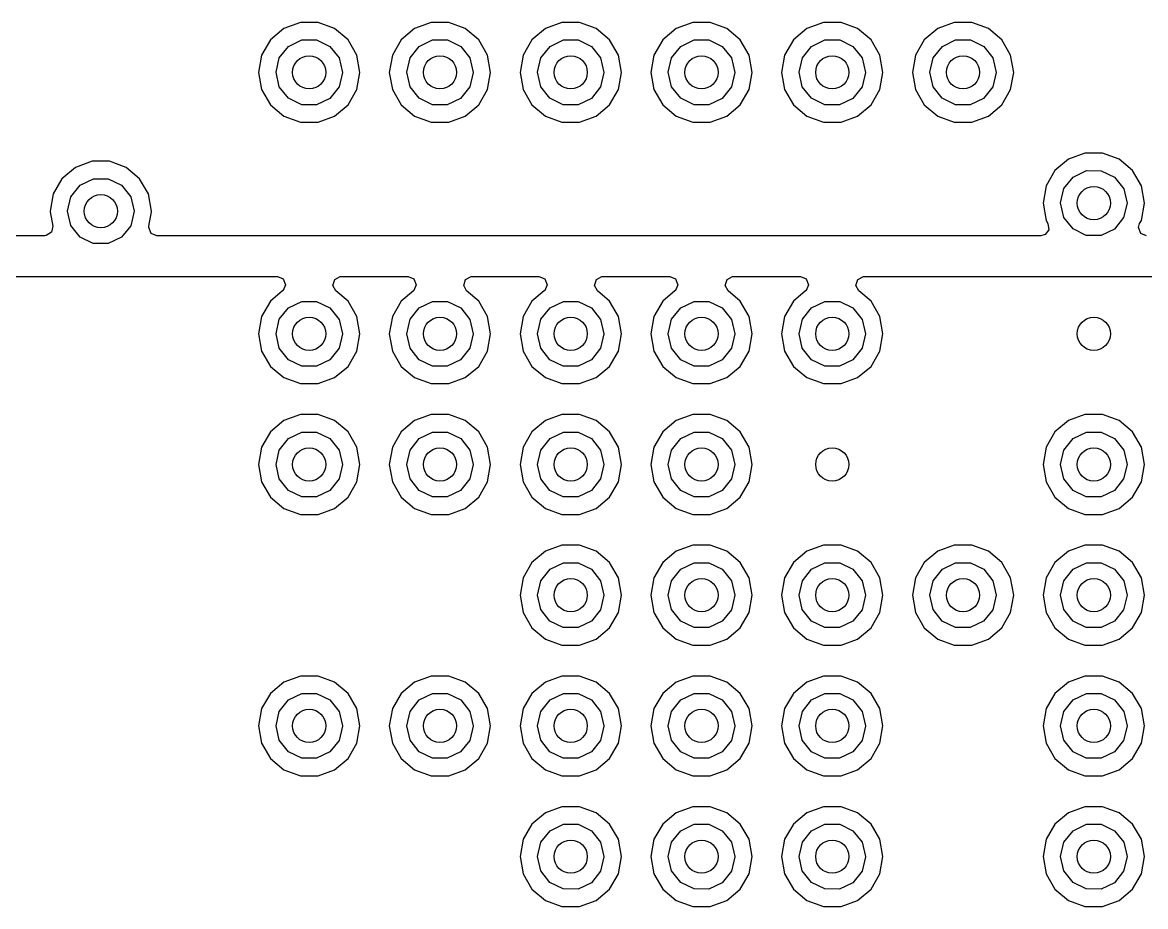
# Model space of a CAD drawing. Extents: x 2.01 to 4.77, y -4.11 to -1.35.
# Drawn here: x 2.8502 to 3.1207, y -2.9116 to -2.6986 of the extents above; entities that cross this region are included whole.
import ezdxf

# ---------------------------------------------------------------- set-up
doc = ezdxf.new("R2010")
doc.units = 0
doc.header["$MEASUREMENT"] = 0
doc.layers.add('BLACK', color=7, linetype='CONTINUOUS')

msp = doc.modelspace()

# ---------------------------------------------------------------- linework, layer by layer
at = {"layer": 'BLACK', "linetype": 'CONTINUOUS'}
for p, q in [((2.91717, -2.69861), (2.91319, -2.70006)), ((2.92141, -2.69861), (2.91717, -2.69861)), ((2.92539, -2.70006), (2.92141, -2.69861)), ((2.94867, -2.69861), (2.94468, -2.70006)), ((2.95291, -2.69861), (2.94867, -2.69861)), ((2.95689, -2.70006), (2.95291, -2.69861)), ((2.98016, -2.69861), (2.97618, -2.70006)), ((2.9844, -2.69861), (2.98016, -2.69861)), ((2.98839, -2.70006), (2.9844, -2.69861)), ((3.01166, -2.69861), (3.00768, -2.70006)), ((3.0159, -2.69861), (3.01166, -2.69861)), ((3.01988, -2.70006), (3.0159, -2.69861)), ((3.04316, -2.69861), (3.03917, -2.70006)), ((3.0474, -2.69861), (3.04316, -2.69861)), ((3.05138, -2.70006), (3.0474, -2.69861)), ((3.07465, -2.69861), (3.07067, -2.70006)), ((3.07889, -2.69861), (3.07465, -2.69861)), ((3.08287, -2.70006), (3.07889, -2.69861)), ((2.91319, -2.70006), (2.90994, -2.70278)), ((2.92864, -2.70278), (2.92539, -2.70006)), ((2.94468, -2.70006), (2.94144, -2.70278)), ((2.96014, -2.70278), (2.95689, -2.70006)), ((2.97618, -2.70006), (2.97293, -2.70278)), ((2.99163, -2.70278), (2.98839, -2.70006)), ((3.00768, -2.70006), (3.00443, -2.70278)), ((3.02313, -2.70278), (3.01988, -2.70006)), ((3.03917, -2.70006), (3.03593, -2.70278)), ((3.05463, -2.70278), (3.05138, -2.70006)), ((3.07067, -2.70006), (3.06742, -2.70278)), ((3.08612, -2.70278), (3.08287, -2.70006)), ((2.90994, -2.70278), (2.90782, -2.70646)), ((2.91209, -2.70715), (2.91431, -2.70437)), ((2.91431, -2.70437), (2.91752, -2.70283)), ((2.91752, -2.70283), (2.92108, -2.70283)), ((2.92108, -2.70283), (2.92428, -2.70438)), ((2.92428, -2.70438), (2.9265, -2.70716)), ((2.93076, -2.70646), (2.92864, -2.70278)), ((2.94144, -2.70278), (2.93932, -2.70646)), ((2.94358, -2.70715), (2.94581, -2.70437)), ((2.94581, -2.70437), (2.94902, -2.70283)), ((2.94902, -2.70283), (2.95257, -2.70283)), ((2.95257, -2.70283), (2.95578, -2.70438)), ((2.95578, -2.70438), (2.958, -2.70716)), ((2.96226, -2.70646), (2.96014, -2.70278)), ((2.97293, -2.70278), (2.97081, -2.70646)), ((2.97508, -2.70715), (2.9773, -2.70437)), ((2.9773, -2.70437), (2.98051, -2.70283)), ((2.98051, -2.70283), (2.98407, -2.70283)), ((2.98407, -2.70283), (2.98727, -2.70438)), ((2.98727, -2.70438), (2.98949, -2.70716)), ((2.99375, -2.70646), (2.99163, -2.70278)), ((3.00443, -2.70278), (3.00231, -2.70646)), ((3.00658, -2.70715), (3.0088, -2.70437)), ((3.0088, -2.70437), (3.01201, -2.70283)), ((3.01201, -2.70283), (3.01557, -2.70283)), ((3.01557, -2.70283), (3.01877, -2.70438)), ((3.01877, -2.70438), (3.02099, -2.70716)), ((3.02525, -2.70646), (3.02313, -2.70278)), ((3.03593, -2.70278), (3.03381, -2.70646)), ((3.03807, -2.70715), (3.0403, -2.70437)), ((3.0403, -2.70437), (3.0435, -2.70283)), ((3.0435, -2.70283), (3.04706, -2.70283)), ((3.04706, -2.70283), (3.05027, -2.70438)), ((3.05027, -2.70438), (3.05248, -2.70716)), ((3.05674, -2.70646), (3.05463, -2.70278)), ((3.06742, -2.70278), (3.0653, -2.70646)), ((3.06957, -2.70715), (3.07179, -2.70437)), ((3.07179, -2.70437), (3.075, -2.70283)), ((3.075, -2.70283), (3.07856, -2.70283)), ((3.07856, -2.70283), (3.08176, -2.70438)), ((3.08176, -2.70438), (3.08398, -2.70716)), ((3.08824, -2.70646), (3.08612, -2.70278)), ((2.90782, -2.70646), (2.90709, -2.71063)), ((2.91129, -2.71062), (2.91209, -2.70715)), ((2.9265, -2.70716), (2.92729, -2.71063)), ((2.9315, -2.71063), (2.93076, -2.70646)), ((2.93932, -2.70646), (2.93858, -2.71063)), ((2.94279, -2.71062), (2.94358, -2.70715)), ((2.958, -2.70716), (2.95879, -2.71063)), ((2.96299, -2.71063), (2.96226, -2.70646)), ((2.97081, -2.70646), (2.97008, -2.71063)), ((2.97428, -2.71062), (2.97508, -2.70715)), ((2.98949, -2.70716), (2.99028, -2.71063)), ((2.99449, -2.71063), (2.99375, -2.70646)), ((3.00231, -2.70646), (3.00157, -2.71063)), ((3.00578, -2.71062), (3.00658, -2.70715)), ((3.02099, -2.70716), (3.02178, -2.71063)), ((3.02598, -2.71063), (3.02525, -2.70646)), ((3.03381, -2.70646), (3.03307, -2.71063)), ((3.03728, -2.71062), (3.03807, -2.70715)), ((3.05248, -2.70716), (3.05328, -2.71063)), ((3.05748, -2.71063), (3.05674, -2.70646)), ((3.0653, -2.70646), (3.06457, -2.71063)), ((3.06877, -2.71062), (3.06957, -2.70715)), ((3.08398, -2.70716), (3.08477, -2.71063)), ((3.08898, -2.71063), (3.08824, -2.70646)), ((2.90709, -2.71063), (2.90782, -2.7148)), ((2.91208, -2.71409), (2.91129, -2.71062)), ((2.92729, -2.71066), (2.92649, -2.71412)), ((2.92729, -2.71063), (2.92729, -2.71066)), ((2.93076, -2.7148), (2.9315, -2.71063)), ((2.93858, -2.71063), (2.93932, -2.7148)), ((2.94357, -2.71409), (2.94279, -2.71062)), ((2.95879, -2.71066), (2.95798, -2.71412)), ((2.95879, -2.71063), (2.95879, -2.71066)), ((2.96226, -2.7148), (2.96299, -2.71063)), ((2.97008, -2.71063), (2.97081, -2.7148)), ((2.97507, -2.71409), (2.97428, -2.71062)), ((2.99028, -2.71066), (2.98948, -2.71412)), ((2.99028, -2.71063), (2.99028, -2.71066)), ((2.99375, -2.7148), (2.99449, -2.71063)), ((3.00157, -2.71063), (3.00231, -2.7148)), ((3.00656, -2.71409), (3.00578, -2.71062)), ((3.02178, -2.71066), (3.02098, -2.71412)), ((3.02178, -2.71063), (3.02178, -2.71066)), ((3.02525, -2.7148), (3.02598, -2.71063)), ((3.03307, -2.71063), (3.03381, -2.7148)), ((3.03806, -2.71409), (3.03728, -2.71062)), ((3.05328, -2.71066), (3.05247, -2.71412)), ((3.05328, -2.71063), (3.05328, -2.71066)), ((3.05674, -2.7148), (3.05748, -2.71063)), ((3.06457, -2.71063), (3.0653, -2.7148)), ((3.06956, -2.71409), (3.06877, -2.71062)), ((3.08477, -2.71066), (3.08397, -2.71412)), ((3.08477, -2.71063), (3.08477, -2.71066)), ((3.08824, -2.7148), (3.08898, -2.71063)), ((2.90782, -2.7148), (2.90994, -2.71848)), ((2.91429, -2.71687), (2.91208, -2.71409)), ((2.92649, -2.71412), (2.92426, -2.7169)), ((2.92864, -2.71848), (2.93076, -2.7148)), ((2.93932, -2.7148), (2.94144, -2.71848)), ((2.94579, -2.71687), (2.94357, -2.71409)), ((2.95798, -2.71412), (2.95576, -2.7169)), ((2.96014, -2.71848), (2.96226, -2.7148)), ((2.97081, -2.7148), (2.97293, -2.71848)), ((2.97728, -2.71687), (2.97507, -2.71409)), ((2.98948, -2.71412), (2.98725, -2.7169)), ((2.99163, -2.71848), (2.99375, -2.7148)), ((3.00231, -2.7148), (3.00443, -2.71848)), ((3.00878, -2.71687), (3.00656, -2.71409)), ((3.02098, -2.71412), (3.01875, -2.7169)), ((3.02313, -2.71848), (3.02525, -2.7148)), ((3.03381, -2.7148), (3.03593, -2.71848)), ((3.04027, -2.71687), (3.03806, -2.71409)), ((3.05247, -2.71412), (3.05024, -2.7169)), ((3.05463, -2.71848), (3.05674, -2.7148)), ((3.0653, -2.7148), (3.06742, -2.71848)), ((3.07177, -2.71687), (3.06956, -2.71409)), ((3.08397, -2.71412), (3.08174, -2.7169)), ((3.08612, -2.71848), (3.08824, -2.7148)), ((2.90994, -2.71848), (2.91319, -2.7212)), ((2.91749, -2.71842), (2.91429, -2.71687)), ((2.92105, -2.71843), (2.91749, -2.71842)), ((2.92426, -2.7169), (2.92105, -2.71843)), ((2.92539, -2.7212), (2.92864, -2.71848)), ((2.94144, -2.71848), (2.94468, -2.7212)), ((2.94899, -2.71842), (2.94579, -2.71687)), ((2.95255, -2.71843), (2.94899, -2.71842)), ((2.95576, -2.7169), (2.95255, -2.71843)), ((2.95689, -2.7212), (2.96014, -2.71848)), ((2.97293, -2.71848), (2.97618, -2.7212)), ((2.98048, -2.71842), (2.97728, -2.71687)), ((2.98404, -2.71843), (2.98048, -2.71842)), ((2.98725, -2.7169), (2.98404, -2.71843)), ((2.98839, -2.7212), (2.99163, -2.71848)), ((3.00443, -2.71848), (3.00768, -2.7212)), ((3.01198, -2.71842), (3.00878, -2.71687)), ((3.01554, -2.71843), (3.01198, -2.71842)), ((3.01875, -2.7169), (3.01554, -2.71843)), ((3.01988, -2.7212), (3.02313, -2.71848)), ((3.03593, -2.71848), (3.03917, -2.7212)), ((3.04348, -2.71842), (3.04027, -2.71687)), ((3.04703, -2.71843), (3.04348, -2.71842)), ((3.05024, -2.7169), (3.04703, -2.71843)), ((3.05138, -2.7212), (3.05463, -2.71848)), ((3.06742, -2.71848), (3.07067, -2.7212)), ((3.07497, -2.71842), (3.07177, -2.71687)), ((3.07853, -2.71843), (3.07497, -2.71842)), ((3.08174, -2.7169), (3.07853, -2.71843)), ((3.08287, -2.7212), (3.08612, -2.71848)), ((2.91319, -2.7212), (2.91717, -2.72265)), ((2.92141, -2.72265), (2.92539, -2.7212)), ((2.94468, -2.7212), (2.94867, -2.72265)), ((2.95291, -2.72265), (2.95689, -2.7212)), ((2.97618, -2.7212), (2.98016, -2.72265)), ((2.9844, -2.72265), (2.98839, -2.7212)), ((3.00768, -2.7212), (3.01166, -2.72265)), ((3.0159, -2.72265), (3.01988, -2.7212)), ((3.03917, -2.7212), (3.04316, -2.72265)), ((3.0474, -2.72265), (3.05138, -2.7212)), ((3.07067, -2.7212), (3.07465, -2.72265)), ((3.07889, -2.72265), (3.08287, -2.7212)), ((2.91717, -2.72265), (2.92141, -2.72265)), ((2.94867, -2.72265), (2.95291, -2.72265)), ((2.98016, -2.72265), (2.9844, -2.72265)), ((3.01166, -2.72265), (3.0159, -2.72265)), ((3.04316, -2.72265), (3.0474, -2.72265)), ((3.07465, -2.72265), (3.07889, -2.72265)), ((2.86698, -2.73207), (2.86299, -2.73352)), ((2.87121, -2.73207), (2.86698, -2.73207)), ((2.8752, -2.73352), (2.87121, -2.73207)), ((3.10217, -2.73156), (3.09892, -2.73428)), ((3.10615, -2.73011), (3.10217, -2.73156)), ((3.11039, -2.73011), (3.10615, -2.73011)), ((3.11437, -2.73156), (3.11039, -2.73011)), ((3.11762, -2.73428), (3.11437, -2.73156)), ((2.86299, -2.73352), (2.85974, -2.73625)), ((2.87844, -2.73625), (2.8752, -2.73352)), ((3.09892, -2.73428), (3.0968, -2.73795)), ((3.10329, -2.73587), (3.1065, -2.73432)), ((3.1065, -2.73432), (3.11005, -2.73433)), ((3.11005, -2.73433), (3.11326, -2.73587)), ((3.11974, -2.73795), (3.11762, -2.73428)), ((2.85974, -2.73625), (2.85763, -2.73992)), ((2.86411, -2.73783), (2.86732, -2.73629)), ((2.86732, -2.73629), (2.87088, -2.7363)), ((2.87088, -2.7363), (2.87409, -2.73784)), ((2.88056, -2.73992), (2.87844, -2.73625)), ((3.10107, -2.73864), (3.10329, -2.73587)), ((3.11326, -2.73587), (3.11548, -2.73866)), ((2.85763, -2.73992), (2.85689, -2.74409)), ((2.86189, -2.74061), (2.86411, -2.73783)), ((2.87409, -2.73784), (2.8763, -2.74063)), ((2.8813, -2.74409), (2.88056, -2.73992)), ((3.0968, -2.73795), (3.09606, -2.74213)), ((3.10027, -2.74211), (3.10107, -2.73864)), ((3.11548, -2.73866), (3.11627, -2.74213)), ((3.12047, -2.74213), (3.11974, -2.73795)), ((2.86109, -2.74408), (2.86189, -2.74061)), ((2.8763, -2.74063), (2.87709, -2.74409)), ((3.09606, -2.74213), (3.0968, -2.7463)), ((3.10105, -2.74558), (3.10027, -2.74211)), ((3.11627, -2.74215), (3.11546, -2.74562)), ((3.11627, -2.74213), (3.11627, -2.74215)), ((3.11974, -2.7463), (3.12047, -2.74213)), ((2.85689, -2.74409), (2.85692, -2.74426)), ((2.85692, -2.74426), (2.85752, -2.7477)), ((2.86188, -2.74755), (2.86109, -2.74408)), ((2.87709, -2.74412), (2.87629, -2.74759)), ((2.87709, -2.74409), (2.87709, -2.74412)), ((2.88066, -2.7477), (2.88127, -2.74426)), ((2.88127, -2.74426), (2.8813, -2.74409)), ((3.10327, -2.74837), (3.10105, -2.74558)), ((3.11546, -2.74562), (3.11324, -2.7484)), ((2.85752, -2.7477), (2.8572, -2.74916)), ((2.86409, -2.75034), (2.86188, -2.74755)), ((2.87629, -2.74759), (2.87406, -2.75036)), ((2.88063, -2.74804), (2.88066, -2.7477)), ((2.88121, -2.74943), (2.88063, -2.74804)), ((3.0968, -2.7463), (3.09724, -2.74706)), ((3.09724, -2.74706), (3.09743, -2.74855)), ((3.10647, -2.74992), (3.10327, -2.74837)), ((3.11324, -2.7484), (3.11003, -2.74993)), ((3.11904, -2.74804), (3.1193, -2.74706)), ((3.11961, -2.74943), (3.11904, -2.74804)), ((3.1193, -2.74706), (3.11974, -2.7463)), ((2.85559, -2.75), (2.80512, -2.75)), ((2.85593, -2.74997), (2.85559, -2.75)), ((2.8572, -2.74916), (2.85593, -2.74997)), ((2.86729, -2.75189), (2.86409, -2.75034)), ((2.87406, -2.75036), (2.87085, -2.7519)), ((2.88259, -2.75), (2.88121, -2.74943)), ((3.09554, -2.75), (2.88259, -2.75)), ((3.09652, -2.74974), (3.09554, -2.75)), ((3.09743, -2.74855), (3.09652, -2.74974)), ((3.11003, -2.74993), (3.10647, -2.74992)), ((3.121, -2.75), (3.11961, -2.74943)), ((2.87085, -2.7519), (2.86729, -2.75189)), ((2.81692, -2.75984), (2.91163, -2.75984)), ((2.91163, -2.75984), (2.91301, -2.76042)), ((2.91301, -2.76042), (2.91359, -2.7618)), ((2.91359, -2.7618), (2.91301, -2.76319)), ((2.925, -2.76197), (2.92545, -2.76054)), ((2.92545, -2.76054), (2.92678, -2.75985)), ((2.92678, -2.75985), (2.92696, -2.75984)), ((2.92696, -2.75984), (2.94312, -2.75984)), ((2.94312, -2.75984), (2.94451, -2.76042)), ((2.94451, -2.76042), (2.94508, -2.7618)), ((2.94508, -2.7618), (2.94451, -2.76319)), ((2.9565, -2.76197), (2.95695, -2.76054)), ((2.95695, -2.76054), (2.95828, -2.75985)), ((2.95828, -2.75985), (2.95845, -2.75984)), ((2.95845, -2.75984), (2.97462, -2.75984)), ((2.97462, -2.75984), (2.97601, -2.76042)), ((2.97601, -2.76042), (2.97658, -2.7618)), ((2.97658, -2.7618), (2.97601, -2.76319)), ((2.98799, -2.76197), (2.98845, -2.76054)), ((2.98845, -2.76054), (2.98978, -2.75985)), ((2.98978, -2.75985), (2.98995, -2.75984)), ((2.98995, -2.75984), (3.00612, -2.75984)), ((3.00612, -2.75984), (3.0075, -2.76042)), ((3.0075, -2.76042), (3.00808, -2.7618)), ((3.00808, -2.7618), (3.0075, -2.76319)), ((3.01949, -2.76197), (3.01994, -2.76054)), ((3.01994, -2.76054), (3.02127, -2.75985)), ((3.02127, -2.75985), (3.02144, -2.75984)), ((3.02144, -2.75984), (3.03761, -2.75984)), ((3.03761, -2.75984), (3.039, -2.76042)), ((3.039, -2.76042), (3.03957, -2.7618)), ((3.03957, -2.7618), (3.039, -2.76319)), ((3.05099, -2.76197), (3.05144, -2.76054)), ((3.05144, -2.76054), (3.05277, -2.75985)), ((3.05277, -2.75985), (3.05294, -2.75984)), ((3.05294, -2.75984), (3.19489, -2.75984)), ((2.91289, -2.7633), (2.90994, -2.76578)), ((2.91301, -2.76319), (2.91289, -2.7633)), ((2.9257, -2.76331), (2.925, -2.76197)), ((2.92864, -2.76578), (2.9257, -2.76331)), ((2.94438, -2.7633), (2.94144, -2.76578)), ((2.94451, -2.76319), (2.94438, -2.7633)), ((2.95719, -2.76331), (2.9565, -2.76197)), ((2.96014, -2.76578), (2.95719, -2.76331)), ((2.97588, -2.7633), (2.97293, -2.76578)), ((2.97601, -2.76319), (2.97588, -2.7633)), ((2.98869, -2.76331), (2.98799, -2.76197)), ((2.99163, -2.76578), (2.98869, -2.76331)), ((3.00738, -2.7633), (3.00443, -2.76578)), ((3.0075, -2.76319), (3.00738, -2.7633)), ((3.02018, -2.76331), (3.01949, -2.76197)), ((3.02313, -2.76578), (3.02018, -2.76331)), ((3.03887, -2.7633), (3.03593, -2.76578)), ((3.039, -2.76319), (3.03887, -2.7633)), ((3.05168, -2.76331), (3.05099, -2.76197)), ((3.05463, -2.76578), (3.05168, -2.76331)), ((2.90994, -2.76578), (2.90782, -2.76945)), ((2.91209, -2.77014), (2.91431, -2.76736)), ((2.91431, -2.76736), (2.91752, -2.76582)), ((2.91752, -2.76582), (2.92108, -2.76582)), ((2.92108, -2.76582), (2.92428, -2.76737)), ((2.92428, -2.76737), (2.9265, -2.77015)), ((2.93076, -2.76945), (2.92864, -2.76578)), ((2.94144, -2.76578), (2.93932, -2.76945)), ((2.94358, -2.77014), (2.94581, -2.76736)), ((2.94581, -2.76736), (2.94902, -2.76582)), ((2.94902, -2.76582), (2.95257, -2.76582)), ((2.95257, -2.76582), (2.95578, -2.76737)), ((2.95578, -2.76737), (2.958, -2.77015)), ((2.96226, -2.76945), (2.96014, -2.76578)), ((2.97293, -2.76578), (2.97081, -2.76945)), ((2.97508, -2.77014), (2.9773, -2.76736)), ((2.9773, -2.76736), (2.98051, -2.76582)), ((2.98051, -2.76582), (2.98407, -2.76582)), ((2.98407, -2.76582), (2.98727, -2.76737)), ((2.98727, -2.76737), (2.98949, -2.77015)), ((2.99375, -2.76945), (2.99163, -2.76578)), ((3.00443, -2.76578), (3.00231, -2.76945)), ((3.00658, -2.77014), (3.0088, -2.76736)), ((3.0088, -2.76736), (3.01201, -2.76582)), ((3.01201, -2.76582), (3.01557, -2.76582)), ((3.01557, -2.76582), (3.01877, -2.76737)), ((3.01877, -2.76737), (3.02099, -2.77015)), ((3.02525, -2.76945), (3.02313, -2.76578)), ((3.03593, -2.76578), (3.03381, -2.76945)), ((3.03807, -2.77014), (3.0403, -2.76736)), ((3.0403, -2.76736), (3.0435, -2.76582)), ((3.0435, -2.76582), (3.04706, -2.76582)), ((3.04706, -2.76582), (3.05027, -2.76737)), ((3.05027, -2.76737), (3.05248, -2.77015)), ((3.05674, -2.76945), (3.05463, -2.76578)), ((2.90782, -2.76945), (2.90709, -2.77362)), ((2.9315, -2.77362), (2.93076, -2.76945)), ((2.93932, -2.76945), (2.93858, -2.77362)), ((2.96299, -2.77362), (2.96226, -2.76945)), ((2.97081, -2.76945), (2.97008, -2.77362)), ((2.99449, -2.77362), (2.99375, -2.76945)), ((3.00231, -2.76945), (3.00157, -2.77362)), ((3.02598, -2.77362), (3.02525, -2.76945)), ((3.03381, -2.76945), (3.03307, -2.77362)), ((3.05748, -2.77362), (3.05674, -2.76945)), ((2.91129, -2.77361), (2.91209, -2.77014)), ((2.9265, -2.77015), (2.92729, -2.77362)), ((2.94279, -2.77361), (2.94358, -2.77014)), ((2.958, -2.77015), (2.95879, -2.77362)), ((2.97428, -2.77361), (2.97508, -2.77014)), ((2.98949, -2.77015), (2.99028, -2.77362)), ((3.00578, -2.77361), (3.00658, -2.77014)), ((3.02099, -2.77015), (3.02178, -2.77362)), ((3.03728, -2.77361), (3.03807, -2.77014)), ((3.05248, -2.77015), (3.05328, -2.77362)), ((2.90709, -2.77362), (2.90782, -2.7778)), ((2.91208, -2.77708), (2.91129, -2.77361)), ((2.92729, -2.77365), (2.92649, -2.77712)), ((2.92729, -2.77362), (2.92729, -2.77365)), ((2.93076, -2.7778), (2.9315, -2.77362)), ((2.93858, -2.77362), (2.93932, -2.7778)), ((2.94357, -2.77708), (2.94279, -2.77361)), ((2.95879, -2.77365), (2.95798, -2.77712)), ((2.95879, -2.77362), (2.95879, -2.77365)), ((2.96226, -2.7778), (2.96299, -2.77362)), ((2.97008, -2.77362), (2.97081, -2.7778)), ((2.97507, -2.77708), (2.97428, -2.77361)), ((2.99028, -2.77365), (2.98948, -2.77712)), ((2.99028, -2.77362), (2.99028, -2.77365)), ((2.99375, -2.7778), (2.99449, -2.77362)), ((3.00157, -2.77362), (3.00231, -2.7778)), ((3.00656, -2.77708), (3.00578, -2.77361)), ((3.02178, -2.77365), (3.02098, -2.77712)), ((3.02178, -2.77362), (3.02178, -2.77365)), ((3.02525, -2.7778), (3.02598, -2.77362)), ((3.03307, -2.77362), (3.03381, -2.7778)), ((3.03806, -2.77708), (3.03728, -2.77361)), ((3.05328, -2.77365), (3.05247, -2.77712)), ((3.05328, -2.77362), (3.05328, -2.77365)), ((3.05674, -2.7778), (3.05748, -2.77362)), ((2.90782, -2.7778), (2.90994, -2.78147)), ((2.91429, -2.77987), (2.91208, -2.77708)), ((2.92649, -2.77712), (2.92426, -2.77989)), ((2.92864, -2.78147), (2.93076, -2.7778)), ((2.93932, -2.7778), (2.94144, -2.78147)), ((2.94579, -2.77987), (2.94357, -2.77708)), ((2.95798, -2.77712), (2.95576, -2.77989)), ((2.96014, -2.78147), (2.96226, -2.7778)), ((2.97081, -2.7778), (2.97293, -2.78147)), ((2.97728, -2.77987), (2.97507, -2.77708)), ((2.98948, -2.77712), (2.98725, -2.77989)), ((2.99163, -2.78147), (2.99375, -2.7778)), ((3.00231, -2.7778), (3.00443, -2.78147)), ((3.00878, -2.77987), (3.00656, -2.77708)), ((3.02098, -2.77712), (3.01875, -2.77989)), ((3.02313, -2.78147), (3.02525, -2.7778)), ((3.03381, -2.7778), (3.03593, -2.78147)), ((3.04027, -2.77987), (3.03806, -2.77708)), ((3.05247, -2.77712), (3.05024, -2.77989)), ((3.05463, -2.78147), (3.05674, -2.7778)), ((2.91749, -2.78142), (2.91429, -2.77987)), ((2.92426, -2.77989), (2.92105, -2.78143)), ((2.94899, -2.78142), (2.94579, -2.77987)), ((2.95576, -2.77989), (2.95255, -2.78143)), ((2.98048, -2.78142), (2.97728, -2.77987)), ((2.98725, -2.77989), (2.98404, -2.78143)), ((3.01198, -2.78142), (3.00878, -2.77987)), ((3.01875, -2.77989), (3.01554, -2.78143)), ((3.04348, -2.78142), (3.04027, -2.77987)), ((3.05024, -2.77989), (3.04703, -2.78143)), ((2.90994, -2.78147), (2.91319, -2.78419)), ((2.92105, -2.78143), (2.91749, -2.78142)), ((2.92539, -2.78419), (2.92864, -2.78147)), ((2.94144, -2.78147), (2.94468, -2.78419)), ((2.95255, -2.78143), (2.94899, -2.78142)), ((2.95689, -2.78419), (2.96014, -2.78147)), ((2.97293, -2.78147), (2.97618, -2.78419)), ((2.98404, -2.78143), (2.98048, -2.78142)), ((2.98839, -2.78419), (2.99163, -2.78147)), ((3.00443, -2.78147), (3.00768, -2.78419)), ((3.01554, -2.78143), (3.01198, -2.78142)), ((3.01988, -2.78419), (3.02313, -2.78147)), ((3.03593, -2.78147), (3.03917, -2.78419)), ((3.04703, -2.78143), (3.04348, -2.78142)), ((3.05138, -2.78419), (3.05463, -2.78147)), ((2.91319, -2.78419), (2.91717, -2.78564)), ((2.91717, -2.78564), (2.92141, -2.78564)), ((2.92141, -2.78564), (2.92539, -2.78419)), ((2.94468, -2.78419), (2.94867, -2.78564)), ((2.94867, -2.78564), (2.95291, -2.78564)), ((2.95291, -2.78564), (2.95689, -2.78419)), ((2.97618, -2.78419), (2.98016, -2.78564)), ((2.98016, -2.78564), (2.9844, -2.78564)), ((2.9844, -2.78564), (2.98839, -2.78419)), ((3.00768, -2.78419), (3.01166, -2.78564)), ((3.01166, -2.78564), (3.0159, -2.78564)), ((3.0159, -2.78564), (3.01988, -2.78419)), ((3.03917, -2.78419), (3.04316, -2.78564)), ((3.04316, -2.78564), (3.0474, -2.78564)), ((3.0474, -2.78564), (3.05138, -2.78419)), ((2.91717, -2.7931), (2.91319, -2.79455)), ((2.92141, -2.7931), (2.91717, -2.7931)), ((2.92539, -2.79455), (2.92141, -2.7931)), ((2.94867, -2.7931), (2.94468, -2.79455)), ((2.95291, -2.7931), (2.94867, -2.7931)), ((2.95689, -2.79455), (2.95291, -2.7931)), ((2.98016, -2.7931), (2.97618, -2.79455)), ((2.9844, -2.7931), (2.98016, -2.7931)), ((2.98839, -2.79455), (2.9844, -2.7931)), ((3.01166, -2.7931), (3.00768, -2.79455)), ((3.0159, -2.7931), (3.01166, -2.7931)), ((3.01988, -2.79455), (3.0159, -2.7931)), ((3.10615, -2.7931), (3.10217, -2.79455)), ((3.11039, -2.7931), (3.10615, -2.7931)), ((3.11437, -2.79455), (3.11039, -2.7931)), ((2.91319, -2.79455), (2.90994, -2.79727)), ((2.92864, -2.79727), (2.92539, -2.79455)), ((2.94468, -2.79455), (2.94144, -2.79727)), ((2.96014, -2.79727), (2.95689, -2.79455)), ((2.97618, -2.79455), (2.97293, -2.79727)), ((2.99163, -2.79727), (2.98839, -2.79455)), ((3.00768, -2.79455), (3.00443, -2.79727)), ((3.02313, -2.79727), (3.01988, -2.79455)), ((3.10217, -2.79455), (3.09892, -2.79727)), ((3.11762, -2.79727), (3.11437, -2.79455)), ((2.90994, -2.79727), (2.90782, -2.80094)), ((2.91209, -2.80164), (2.91431, -2.79886)), ((2.91431, -2.79886), (2.91752, -2.79732)), ((2.91752, -2.79732), (2.92108, -2.79732)), ((2.92108, -2.79732), (2.92428, -2.79887)), ((2.92428, -2.79887), (2.9265, -2.80165)), ((2.93076, -2.80094), (2.92864, -2.79727)), ((2.94144, -2.79727), (2.93932, -2.80094)), ((2.94358, -2.80164), (2.94581, -2.79886)), ((2.94581, -2.79886), (2.94902, -2.79732)), ((2.94902, -2.79732), (2.95257, -2.79732)), ((2.95257, -2.79732), (2.95578, -2.79887)), ((2.95578, -2.79887), (2.958, -2.80165)), ((2.96226, -2.80094), (2.96014, -2.79727)), ((2.97293, -2.79727), (2.97081, -2.80094)), ((2.97508, -2.80164), (2.9773, -2.79886)), ((2.9773, -2.79886), (2.98051, -2.79732)), ((2.98051, -2.79732), (2.98407, -2.79732)), ((2.98407, -2.79732), (2.98727, -2.79887)), ((2.98727, -2.79887), (2.98949, -2.80165)), ((2.99375, -2.80094), (2.99163, -2.79727)), ((3.00443, -2.79727), (3.00231, -2.80094)), ((3.00658, -2.80164), (3.0088, -2.79886)), ((3.0088, -2.79886), (3.01201, -2.79732)), ((3.01201, -2.79732), (3.01557, -2.79732)), ((3.01557, -2.79732), (3.01877, -2.79887)), ((3.01877, -2.79887), (3.02099, -2.80165)), ((3.02525, -2.80094), (3.02313, -2.79727)), ((3.09892, -2.79727), (3.0968, -2.80094)), ((3.10107, -2.80164), (3.10329, -2.79886)), ((3.10329, -2.79886), (3.1065, -2.79732)), ((3.1065, -2.79732), (3.11005, -2.79732)), ((3.11005, -2.79732), (3.11326, -2.79887)), ((3.11326, -2.79887), (3.11548, -2.80165)), ((3.11974, -2.80094), (3.11762, -2.79727)), ((2.90782, -2.80094), (2.90709, -2.80512)), ((2.91129, -2.8051), (2.91209, -2.80164)), ((2.9265, -2.80165), (2.92729, -2.80512)), ((2.9315, -2.80512), (2.93076, -2.80094)), ((2.93932, -2.80094), (2.93858, -2.80512)), ((2.94279, -2.8051), (2.94358, -2.80164)), ((2.958, -2.80165), (2.95879, -2.80512)), ((2.96299, -2.80512), (2.96226, -2.80094)), ((2.97081, -2.80094), (2.97008, -2.80512)), ((2.97428, -2.8051), (2.97508, -2.80164)), ((2.98949, -2.80165), (2.99028, -2.80512)), ((2.99449, -2.80512), (2.99375, -2.80094)), ((3.00231, -2.80094), (3.00157, -2.80512)), ((3.00578, -2.8051), (3.00658, -2.80164)), ((3.02099, -2.80165), (3.02178, -2.80512)), ((3.02598, -2.80512), (3.02525, -2.80094)), ((3.0968, -2.80094), (3.09606, -2.80512)), ((3.10027, -2.8051), (3.10107, -2.80164)), ((3.11548, -2.80165), (3.11627, -2.80512)), ((3.12047, -2.80512), (3.11974, -2.80094)), ((2.90709, -2.80512), (2.90782, -2.80929)), ((2.91208, -2.80857), (2.91129, -2.8051)), ((2.92729, -2.80515), (2.92649, -2.80861)), ((2.92729, -2.80512), (2.92729, -2.80515)), ((2.93076, -2.80929), (2.9315, -2.80512)), ((2.93858, -2.80512), (2.93932, -2.80929)), ((2.94357, -2.80857), (2.94279, -2.8051)), ((2.95879, -2.80515), (2.95798, -2.80861)), ((2.95879, -2.80512), (2.95879, -2.80515)), ((2.96226, -2.80929), (2.96299, -2.80512)), ((2.97008, -2.80512), (2.97081, -2.80929)), ((2.97507, -2.80857), (2.97428, -2.8051)), ((2.99028, -2.80515), (2.98948, -2.80861)), ((2.99028, -2.80512), (2.99028, -2.80515)), ((2.99375, -2.80929), (2.99449, -2.80512)), ((3.00157, -2.80512), (3.00231, -2.80929)), ((3.00656, -2.80857), (3.00578, -2.8051)), ((3.02178, -2.80515), (3.02098, -2.80861)), ((3.02178, -2.80512), (3.02178, -2.80515)), ((3.02525, -2.80929), (3.02598, -2.80512)), ((3.09606, -2.80512), (3.0968, -2.80929)), ((3.10105, -2.80857), (3.10027, -2.8051)), ((3.11627, -2.80515), (3.11546, -2.80861)), ((3.11627, -2.80512), (3.11627, -2.80515)), ((3.11974, -2.80929), (3.12047, -2.80512)), ((2.90782, -2.80929), (2.90994, -2.81296)), ((2.91429, -2.81136), (2.91208, -2.80857)), ((2.92649, -2.80861), (2.92426, -2.81139)), ((2.92864, -2.81296), (2.93076, -2.80929)), ((2.93932, -2.80929), (2.94144, -2.81296)), ((2.94579, -2.81136), (2.94357, -2.80857)), ((2.95798, -2.80861), (2.95576, -2.81139)), ((2.96014, -2.81296), (2.96226, -2.80929)), ((2.97081, -2.80929), (2.97293, -2.81296)), ((2.97728, -2.81136), (2.97507, -2.80857)), ((2.98948, -2.80861), (2.98725, -2.81139)), ((2.99163, -2.81296), (2.99375, -2.80929)), ((3.00231, -2.80929), (3.00443, -2.81296)), ((3.00878, -2.81136), (3.00656, -2.80857)), ((3.02098, -2.80861), (3.01875, -2.81139)), ((3.02313, -2.81296), (3.02525, -2.80929)), ((3.0968, -2.80929), (3.09892, -2.81296)), ((3.10327, -2.81136), (3.10105, -2.80857)), ((3.11546, -2.80861), (3.11324, -2.81139)), ((3.11762, -2.81296), (3.11974, -2.80929)), ((2.90994, -2.81296), (2.91319, -2.81569)), ((2.91749, -2.81291), (2.91429, -2.81136)), ((2.92105, -2.81292), (2.91749, -2.81291)), ((2.92426, -2.81139), (2.92105, -2.81292)), ((2.92539, -2.81569), (2.92864, -2.81296)), ((2.94144, -2.81296), (2.94468, -2.81569)), ((2.94899, -2.81291), (2.94579, -2.81136)), ((2.95255, -2.81292), (2.94899, -2.81291)), ((2.95576, -2.81139), (2.95255, -2.81292)), ((2.95689, -2.81569), (2.96014, -2.81296)), ((2.97293, -2.81296), (2.97618, -2.81569)), ((2.98048, -2.81291), (2.97728, -2.81136)), ((2.98404, -2.81292), (2.98048, -2.81291)), ((2.98725, -2.81139), (2.98404, -2.81292)), ((2.98839, -2.81569), (2.99163, -2.81296)), ((3.00443, -2.81296), (3.00768, -2.81569)), ((3.01198, -2.81291), (3.00878, -2.81136)), ((3.01554, -2.81292), (3.01198, -2.81291)), ((3.01875, -2.81139), (3.01554, -2.81292)), ((3.01988, -2.81569), (3.02313, -2.81296)), ((3.09892, -2.81296), (3.10217, -2.81569)), ((3.10647, -2.81291), (3.10327, -2.81136)), ((3.11003, -2.81292), (3.10647, -2.81291)), ((3.11324, -2.81139), (3.11003, -2.81292)), ((3.11437, -2.81569), (3.11762, -2.81296)), ((2.91319, -2.81569), (2.91717, -2.81714)), ((2.92141, -2.81714), (2.92539, -2.81569)), ((2.94468, -2.81569), (2.94867, -2.81714)), ((2.95291, -2.81714), (2.95689, -2.81569)), ((2.97618, -2.81569), (2.98016, -2.81714)), ((2.9844, -2.81714), (2.98839, -2.81569)), ((3.00768, -2.81569), (3.01166, -2.81714)), ((3.0159, -2.81714), (3.01988, -2.81569)), ((3.10217, -2.81569), (3.10615, -2.81714)), ((3.11039, -2.81714), (3.11437, -2.81569)), ((2.91717, -2.81714), (2.92141, -2.81714)), ((2.94867, -2.81714), (2.95291, -2.81714)), ((2.98016, -2.81714), (2.9844, -2.81714)), ((3.01166, -2.81714), (3.0159, -2.81714)), ((3.10615, -2.81714), (3.11039, -2.81714)), ((2.97618, -2.82604), (2.97293, -2.82877)), ((2.98016, -2.82459), (2.97618, -2.82604)), ((2.9844, -2.82459), (2.98016, -2.82459)), ((2.98839, -2.82604), (2.9844, -2.82459)), ((2.99163, -2.82877), (2.98839, -2.82604)), ((3.00768, -2.82604), (3.00443, -2.82877)), ((3.01166, -2.82459), (3.00768, -2.82604)), ((3.0159, -2.82459), (3.01166, -2.82459)), ((3.01988, -2.82604), (3.0159, -2.82459)), ((3.02313, -2.82877), (3.01988, -2.82604)), ((3.03917, -2.82604), (3.03593, -2.82877)), ((3.04316, -2.82459), (3.03917, -2.82604)), ((3.0474, -2.82459), (3.04316, -2.82459)), ((3.05138, -2.82604), (3.0474, -2.82459)), ((3.05463, -2.82877), (3.05138, -2.82604)), ((3.07067, -2.82604), (3.06742, -2.82877)), ((3.07465, -2.82459), (3.07067, -2.82604)), ((3.07889, -2.82459), (3.07465, -2.82459)), ((3.08287, -2.82604), (3.07889, -2.82459)), ((3.08612, -2.82877), (3.08287, -2.82604)), ((3.10217, -2.82604), (3.09892, -2.82877)), ((3.10615, -2.82459), (3.10217, -2.82604)), ((3.11039, -2.82459), (3.10615, -2.82459)), ((3.11437, -2.82604), (3.11039, -2.82459)), ((3.11762, -2.82877), (3.11437, -2.82604)), ((2.97293, -2.82877), (2.97081, -2.83244)), ((2.9773, -2.83035), (2.98051, -2.82881)), ((2.98051, -2.82881), (2.98407, -2.82882)), ((2.98407, -2.82882), (2.98727, -2.83036)), ((2.99375, -2.83244), (2.99163, -2.82877)), ((3.00443, -2.82877), (3.00231, -2.83244)), ((3.0088, -2.83035), (3.01201, -2.82881)), ((3.01201, -2.82881), (3.01557, -2.82882)), ((3.01557, -2.82882), (3.01877, -2.83036)), ((3.02525, -2.83244), (3.02313, -2.82877)), ((3.03593, -2.82877), (3.03381, -2.83244)), ((3.0403, -2.83035), (3.0435, -2.82881)), ((3.0435, -2.82881), (3.04706, -2.82882)), ((3.04706, -2.82882), (3.05027, -2.83036)), ((3.05674, -2.83244), (3.05463, -2.82877)), ((3.06742, -2.82877), (3.0653, -2.83244)), ((3.07179, -2.83035), (3.075, -2.82881)), ((3.075, -2.82881), (3.07856, -2.82882)), ((3.07856, -2.82882), (3.08176, -2.83036)), ((3.08824, -2.83244), (3.08612, -2.82877)), ((3.09892, -2.82877), (3.0968, -2.83244)), ((3.10329, -2.83035), (3.1065, -2.82881)), ((3.1065, -2.82881), (3.11005, -2.82882)), ((3.11005, -2.82882), (3.11326, -2.83036)), ((3.11974, -2.83244), (3.11762, -2.82877)), ((2.97508, -2.83313), (2.9773, -2.83035)), ((2.98727, -2.83036), (2.98949, -2.83314)), ((3.00658, -2.83313), (3.0088, -2.83035)), ((3.01877, -2.83036), (3.02099, -2.83314)), ((3.03807, -2.83313), (3.0403, -2.83035)), ((3.05027, -2.83036), (3.05248, -2.83314)), ((3.06957, -2.83313), (3.07179, -2.83035)), ((3.08176, -2.83036), (3.08398, -2.83314)), ((3.10107, -2.83313), (3.10329, -2.83035)), ((3.11326, -2.83036), (3.11548, -2.83314)), ((2.97081, -2.83244), (2.97008, -2.83661)), ((2.97428, -2.8366), (2.97508, -2.83313)), ((2.98949, -2.83314), (2.99028, -2.83661)), ((2.99449, -2.83661), (2.99375, -2.83244)), ((3.00231, -2.83244), (3.00157, -2.83661)), ((3.00578, -2.8366), (3.00658, -2.83313)), ((3.02099, -2.83314), (3.02178, -2.83661)), ((3.02598, -2.83661), (3.02525, -2.83244)), ((3.03381, -2.83244), (3.03307, -2.83661)), ((3.03728, -2.8366), (3.03807, -2.83313)), ((3.05248, -2.83314), (3.05328, -2.83661)), ((3.05748, -2.83661), (3.05674, -2.83244)), ((3.0653, -2.83244), (3.06457, -2.83661)), ((3.06877, -2.8366), (3.06957, -2.83313)), ((3.08398, -2.83314), (3.08477, -2.83661)), ((3.08898, -2.83661), (3.08824, -2.83244)), ((3.0968, -2.83244), (3.09606, -2.83661)), ((3.10027, -2.8366), (3.10107, -2.83313)), ((3.11548, -2.83314), (3.11627, -2.83661)), ((3.12047, -2.83661), (3.11974, -2.83244)), ((2.97008, -2.83661), (2.97081, -2.84079)), ((2.97507, -2.84007), (2.97428, -2.8366)), ((2.99028, -2.83664), (2.98948, -2.84011)), ((2.99028, -2.83661), (2.99028, -2.83664)), ((2.99375, -2.84079), (2.99449, -2.83661)), ((3.00157, -2.83661), (3.00231, -2.84079)), ((3.00656, -2.84007), (3.00578, -2.8366)), ((3.02178, -2.83664), (3.02098, -2.84011)), ((3.02178, -2.83661), (3.02178, -2.83664)), ((3.02525, -2.84079), (3.02598, -2.83661)), ((3.03307, -2.83661), (3.03381, -2.84079)), ((3.03806, -2.84007), (3.03728, -2.8366)), ((3.05328, -2.83664), (3.05247, -2.84011)), ((3.05328, -2.83661), (3.05328, -2.83664)), ((3.05674, -2.84079), (3.05748, -2.83661)), ((3.06457, -2.83661), (3.0653, -2.84079)), ((3.06956, -2.84007), (3.06877, -2.8366)), ((3.08477, -2.83664), (3.08397, -2.84011)), ((3.08477, -2.83661), (3.08477, -2.83664)), ((3.08824, -2.84079), (3.08898, -2.83661)), ((3.09606, -2.83661), (3.0968, -2.84079)), ((3.10105, -2.84007), (3.10027, -2.8366)), ((3.11627, -2.83664), (3.11546, -2.84011)), ((3.11627, -2.83661), (3.11627, -2.83664)), ((3.11974, -2.84079), (3.12047, -2.83661)), ((2.97728, -2.84286), (2.97507, -2.84007)), ((2.98948, -2.84011), (2.98725, -2.84288)), ((3.00878, -2.84286), (3.00656, -2.84007)), ((3.02098, -2.84011), (3.01875, -2.84288)), ((3.04027, -2.84286), (3.03806, -2.84007)), ((3.05247, -2.84011), (3.05024, -2.84288)), ((3.07177, -2.84286), (3.06956, -2.84007)), ((3.08397, -2.84011), (3.08174, -2.84288)), ((3.10327, -2.84286), (3.10105, -2.84007)), ((3.11546, -2.84011), (3.11324, -2.84288)), ((2.97081, -2.84079), (2.97293, -2.84446)), ((2.98048, -2.84441), (2.97728, -2.84286)), ((2.98725, -2.84288), (2.98404, -2.84442)), ((2.99163, -2.84446), (2.99375, -2.84079)), ((3.00231, -2.84079), (3.00443, -2.84446)), ((3.01198, -2.84441), (3.00878, -2.84286)), ((3.01875, -2.84288), (3.01554, -2.84442)), ((3.02313, -2.84446), (3.02525, -2.84079)), ((3.03381, -2.84079), (3.03593, -2.84446)), ((3.04348, -2.84441), (3.04027, -2.84286)), ((3.05024, -2.84288), (3.04703, -2.84442)), ((3.05463, -2.84446), (3.05674, -2.84079)), ((3.0653, -2.84079), (3.06742, -2.84446)), ((3.07497, -2.84441), (3.07177, -2.84286)), ((3.08174, -2.84288), (3.07853, -2.84442)), ((3.08612, -2.84446), (3.08824, -2.84079)), ((3.0968, -2.84079), (3.09892, -2.84446)), ((3.10647, -2.84441), (3.10327, -2.84286)), ((3.11324, -2.84288), (3.11003, -2.84442)), ((3.11762, -2.84446), (3.11974, -2.84079)), ((2.97293, -2.84446), (2.97618, -2.84718)), ((2.98404, -2.84442), (2.98048, -2.84441)), ((2.98839, -2.84718), (2.99163, -2.84446)), ((3.00443, -2.84446), (3.00768, -2.84718)), ((3.01554, -2.84442), (3.01198, -2.84441)), ((3.01988, -2.84718), (3.02313, -2.84446)), ((3.03593, -2.84446), (3.03917, -2.84718)), ((3.04703, -2.84442), (3.04348, -2.84441)), ((3.05138, -2.84718), (3.05463, -2.84446)), ((3.06742, -2.84446), (3.07067, -2.84718)), ((3.07853, -2.84442), (3.07497, -2.84441)), ((3.08287, -2.84718), (3.08612, -2.84446)), ((3.09892, -2.84446), (3.10217, -2.84718)), ((3.11003, -2.84442), (3.10647, -2.84441)), ((3.11437, -2.84718), (3.11762, -2.84446)), ((2.97618, -2.84718), (2.98016, -2.84863)), ((2.9844, -2.84863), (2.98839, -2.84718)), ((3.00768, -2.84718), (3.01166, -2.84863)), ((3.0159, -2.84863), (3.01988, -2.84718)), ((3.03917, -2.84718), (3.04316, -2.84863)), ((3.0474, -2.84863), (3.05138, -2.84718)), ((3.07067, -2.84718), (3.07465, -2.84863)), ((3.07889, -2.84863), (3.08287, -2.84718)), ((3.10217, -2.84718), (3.10615, -2.84863)), ((3.11039, -2.84863), (3.11437, -2.84718)), ((2.98016, -2.84863), (2.9844, -2.84863)), ((3.01166, -2.84863), (3.0159, -2.84863)), ((3.04316, -2.84863), (3.0474, -2.84863)), ((3.07465, -2.84863), (3.07889, -2.84863)), ((3.10615, -2.84863), (3.11039, -2.84863)), ((2.91717, -2.85609), (2.91319, -2.85754)), ((2.92141, -2.85609), (2.91717, -2.85609)), ((2.92539, -2.85754), (2.92141, -2.85609)), ((2.94867, -2.85609), (2.94468, -2.85754)), ((2.95291, -2.85609), (2.94867, -2.85609)), ((2.95689, -2.85754), (2.95291, -2.85609)), ((2.98016, -2.85609), (2.97618, -2.85754)), ((2.9844, -2.85609), (2.98016, -2.85609)), ((2.98839, -2.85754), (2.9844, -2.85609)), ((3.01166, -2.85609), (3.00768, -2.85754)), ((3.0159, -2.85609), (3.01166, -2.85609)), ((3.01988, -2.85754), (3.0159, -2.85609)), ((3.04316, -2.85609), (3.03917, -2.85754)), ((3.0474, -2.85609), (3.04316, -2.85609)), ((3.05138, -2.85754), (3.0474, -2.85609)), ((3.10615, -2.85609), (3.10217, -2.85754)), ((3.11039, -2.85609), (3.10615, -2.85609)), ((3.11437, -2.85754), (3.11039, -2.85609)), ((2.91319, -2.85754), (2.90994, -2.86026)), ((2.92864, -2.86026), (2.92539, -2.85754)), ((2.94468, -2.85754), (2.94144, -2.86026)), ((2.96014, -2.86026), (2.95689, -2.85754)), ((2.97618, -2.85754), (2.97293, -2.86026)), ((2.99163, -2.86026), (2.98839, -2.85754)), ((3.00768, -2.85754), (3.00443, -2.86026)), ((3.02313, -2.86026), (3.01988, -2.85754)), ((3.03917, -2.85754), (3.03593, -2.86026)), ((3.05463, -2.86026), (3.05138, -2.85754)), ((3.10217, -2.85754), (3.09892, -2.86026)), ((3.11762, -2.86026), (3.11437, -2.85754)), ((2.90994, -2.86026), (2.90782, -2.86394)), ((2.91209, -2.86463), (2.91431, -2.86185)), ((2.91431, -2.86185), (2.91752, -2.86031)), ((2.91752, -2.86031), (2.92108, -2.86031)), ((2.92108, -2.86031), (2.92428, -2.86186)), ((2.92428, -2.86186), (2.9265, -2.86464)), ((2.93076, -2.86394), (2.92864, -2.86026)), ((2.94144, -2.86026), (2.93932, -2.86394)), ((2.94358, -2.86463), (2.94581, -2.86185)), ((2.94581, -2.86185), (2.94902, -2.86031)), ((2.94902, -2.86031), (2.95257, -2.86031)), ((2.95257, -2.86031), (2.95578, -2.86186)), ((2.95578, -2.86186), (2.958, -2.86464)), ((2.96226, -2.86394), (2.96014, -2.86026)), ((2.97293, -2.86026), (2.97081, -2.86394)), ((2.97508, -2.86463), (2.9773, -2.86185)), ((2.9773, -2.86185), (2.98051, -2.86031)), ((2.98051, -2.86031), (2.98407, -2.86031)), ((2.98407, -2.86031), (2.98727, -2.86186)), ((2.98727, -2.86186), (2.98949, -2.86464)), ((2.99375, -2.86394), (2.99163, -2.86026)), ((3.00443, -2.86026), (3.00231, -2.86394)), ((3.00658, -2.86463), (3.0088, -2.86185)), ((3.0088, -2.86185), (3.01201, -2.86031)), ((3.01201, -2.86031), (3.01557, -2.86031)), ((3.01557, -2.86031), (3.01877, -2.86186)), ((3.01877, -2.86186), (3.02099, -2.86464)), ((3.02525, -2.86394), (3.02313, -2.86026)), ((3.03593, -2.86026), (3.03381, -2.86394)), ((3.03807, -2.86463), (3.0403, -2.86185)), ((3.0403, -2.86185), (3.0435, -2.86031)), ((3.0435, -2.86031), (3.04706, -2.86031)), ((3.04706, -2.86031), (3.05027, -2.86186)), ((3.05027, -2.86186), (3.05248, -2.86464)), ((3.05674, -2.86394), (3.05463, -2.86026)), ((3.09892, -2.86026), (3.0968, -2.86394)), ((3.10107, -2.86463), (3.10329, -2.86185)), ((3.10329, -2.86185), (3.1065, -2.86031)), ((3.1065, -2.86031), (3.11005, -2.86031)), ((3.11005, -2.86031), (3.11326, -2.86186)), ((3.11326, -2.86186), (3.11548, -2.86464)), ((3.11974, -2.86394), (3.11762, -2.86026)), ((2.90782, -2.86394), (2.90709, -2.86811)), ((2.91129, -2.8681), (2.91209, -2.86463)), ((2.9265, -2.86464), (2.92729, -2.86811)), ((2.9315, -2.86811), (2.93076, -2.86394)), ((2.93932, -2.86394), (2.93858, -2.86811)), ((2.94279, -2.8681), (2.94358, -2.86463)), ((2.958, -2.86464), (2.95879, -2.86811)), ((2.96299, -2.86811), (2.96226, -2.86394)), ((2.97081, -2.86394), (2.97008, -2.86811)), ((2.97428, -2.8681), (2.97508, -2.86463)), ((2.98949, -2.86464), (2.99028, -2.86811)), ((2.99449, -2.86811), (2.99375, -2.86394)), ((3.00231, -2.86394), (3.00157, -2.86811)), ((3.00578, -2.8681), (3.00658, -2.86463)), ((3.02099, -2.86464), (3.02178, -2.86811)), ((3.02598, -2.86811), (3.02525, -2.86394)), ((3.03381, -2.86394), (3.03307, -2.86811)), ((3.03728, -2.8681), (3.03807, -2.86463)), ((3.05248, -2.86464), (3.05328, -2.86811)), ((3.05748, -2.86811), (3.05674, -2.86394)), ((3.0968, -2.86394), (3.09606, -2.86811)), ((3.10027, -2.8681), (3.10107, -2.86463)), ((3.11548, -2.86464), (3.11627, -2.86811)), ((3.12047, -2.86811), (3.11974, -2.86394)), ((2.90709, -2.86811), (2.90782, -2.87228)), ((2.91208, -2.87157), (2.91129, -2.8681)), ((2.92729, -2.86814), (2.92649, -2.8716)), ((2.92729, -2.86811), (2.92729, -2.86814)), ((2.93076, -2.87228), (2.9315, -2.86811)), ((2.93858, -2.86811), (2.93932, -2.87228)), ((2.94357, -2.87157), (2.94279, -2.8681)), ((2.95879, -2.86814), (2.95798, -2.8716)), ((2.95879, -2.86811), (2.95879, -2.86814)), ((2.96226, -2.87228), (2.96299, -2.86811)), ((2.97008, -2.86811), (2.97081, -2.87228)), ((2.97507, -2.87157), (2.97428, -2.8681)), ((2.99028, -2.86814), (2.98948, -2.8716)), ((2.99028, -2.86811), (2.99028, -2.86814)), ((2.99375, -2.87228), (2.99449, -2.86811)), ((3.00157, -2.86811), (3.00231, -2.87228)), ((3.00656, -2.87157), (3.00578, -2.8681)), ((3.02178, -2.86814), (3.02098, -2.8716)), ((3.02178, -2.86811), (3.02178, -2.86814)), ((3.02525, -2.87228), (3.02598, -2.86811)), ((3.03307, -2.86811), (3.03381, -2.87228)), ((3.03806, -2.87157), (3.03728, -2.8681)), ((3.05328, -2.86814), (3.05247, -2.8716)), ((3.05328, -2.86811), (3.05328, -2.86814)), ((3.05674, -2.87228), (3.05748, -2.86811)), ((3.09606, -2.86811), (3.0968, -2.87228)), ((3.10105, -2.87157), (3.10027, -2.8681)), ((3.11627, -2.86814), (3.11546, -2.8716)), ((3.11627, -2.86811), (3.11627, -2.86814)), ((3.11974, -2.87228), (3.12047, -2.86811)), ((2.90782, -2.87228), (2.90994, -2.87596)), ((2.91429, -2.87435), (2.91208, -2.87157)), ((2.92649, -2.8716), (2.92426, -2.87438)), ((2.92864, -2.87596), (2.93076, -2.87228)), ((2.93932, -2.87228), (2.94144, -2.87596)), ((2.94579, -2.87435), (2.94357, -2.87157)), ((2.95798, -2.8716), (2.95576, -2.87438)), ((2.96014, -2.87596), (2.96226, -2.87228)), ((2.97081, -2.87228), (2.97293, -2.87596)), ((2.97728, -2.87435), (2.97507, -2.87157)), ((2.98948, -2.8716), (2.98725, -2.87438)), ((2.99163, -2.87596), (2.99375, -2.87228)), ((3.00231, -2.87228), (3.00443, -2.87596)), ((3.00878, -2.87435), (3.00656, -2.87157)), ((3.02098, -2.8716), (3.01875, -2.87438)), ((3.02313, -2.87596), (3.02525, -2.87228)), ((3.03381, -2.87228), (3.03593, -2.87596)), ((3.04027, -2.87435), (3.03806, -2.87157)), ((3.05247, -2.8716), (3.05024, -2.87438)), ((3.05463, -2.87596), (3.05674, -2.87228)), ((3.0968, -2.87228), (3.09892, -2.87596)), ((3.10327, -2.87435), (3.10105, -2.87157)), ((3.11546, -2.8716), (3.11324, -2.87438)), ((3.11762, -2.87596), (3.11974, -2.87228)), ((2.91749, -2.87591), (2.91429, -2.87435)), ((2.92426, -2.87438), (2.92105, -2.87591)), ((2.94899, -2.87591), (2.94579, -2.87435)), ((2.95576, -2.87438), (2.95255, -2.87591)), ((2.98048, -2.87591), (2.97728, -2.87435)), ((2.98725, -2.87438), (2.98404, -2.87591)), ((3.01198, -2.87591), (3.00878, -2.87435)), ((3.01875, -2.87438), (3.01554, -2.87591)), ((3.04348, -2.87591), (3.04027, -2.87435)), ((3.05024, -2.87438), (3.04703, -2.87591)), ((3.10647, -2.87591), (3.10327, -2.87435)), ((3.11324, -2.87438), (3.11003, -2.87591)), ((2.90994, -2.87596), (2.91319, -2.87868)), ((2.92105, -2.87591), (2.91749, -2.87591)), ((2.92539, -2.87868), (2.92864, -2.87596)), ((2.94144, -2.87596), (2.94468, -2.87868)), ((2.95255, -2.87591), (2.94899, -2.87591)), ((2.95689, -2.87868), (2.96014, -2.87596)), ((2.97293, -2.87596), (2.97618, -2.87868)), ((2.98404, -2.87591), (2.98048, -2.87591)), ((2.98839, -2.87868), (2.99163, -2.87596)), ((3.00443, -2.87596), (3.00768, -2.87868)), ((3.01554, -2.87591), (3.01198, -2.87591)), ((3.01988, -2.87868), (3.02313, -2.87596)), ((3.03593, -2.87596), (3.03917, -2.87868)), ((3.04703, -2.87591), (3.04348, -2.87591)), ((3.05138, -2.87868), (3.05463, -2.87596)), ((3.09892, -2.87596), (3.10217, -2.87868)), ((3.11003, -2.87591), (3.10647, -2.87591)), ((3.11437, -2.87868), (3.11762, -2.87596)), ((2.91319, -2.87868), (2.91717, -2.88013)), ((2.91717, -2.88013), (2.92141, -2.88013)), ((2.92141, -2.88013), (2.92539, -2.87868)), ((2.94468, -2.87868), (2.94867, -2.88013)), ((2.94867, -2.88013), (2.95291, -2.88013)), ((2.95291, -2.88013), (2.95689, -2.87868)), ((2.97618, -2.87868), (2.98016, -2.88013)), ((2.98016, -2.88013), (2.9844, -2.88013)), ((2.9844, -2.88013), (2.98839, -2.87868)), ((3.00768, -2.87868), (3.01166, -2.88013)), ((3.01166, -2.88013), (3.0159, -2.88013)), ((3.0159, -2.88013), (3.01988, -2.87868)), ((3.03917, -2.87868), (3.04316, -2.88013)), ((3.04316, -2.88013), (3.0474, -2.88013)), ((3.0474, -2.88013), (3.05138, -2.87868)), ((3.10217, -2.87868), (3.10615, -2.88013)), ((3.10615, -2.88013), (3.11039, -2.88013)), ((3.11039, -2.88013), (3.11437, -2.87868)), ((2.97618, -2.88904), (2.97293, -2.89176)), ((2.98016, -2.88759), (2.97618, -2.88904)), ((2.9844, -2.88759), (2.98016, -2.88759)), ((2.98839, -2.88904), (2.9844, -2.88759)), ((2.99163, -2.89176), (2.98839, -2.88904)), ((3.00768, -2.88904), (3.00443, -2.89176)), ((3.01166, -2.88759), (3.00768, -2.88904)), ((3.0159, -2.88759), (3.01166, -2.88759)), ((3.01988, -2.88904), (3.0159, -2.88759)), ((3.02313, -2.89176), (3.01988, -2.88904)), ((3.03917, -2.88904), (3.03593, -2.89176)), ((3.04316, -2.88759), (3.03917, -2.88904)), ((3.0474, -2.88759), (3.04316, -2.88759)), ((3.05138, -2.88904), (3.0474, -2.88759)), ((3.05463, -2.89176), (3.05138, -2.88904)), ((3.10217, -2.88904), (3.09892, -2.89176)), ((3.10615, -2.88759), (3.10217, -2.88904)), ((3.11039, -2.88759), (3.10615, -2.88759)), ((3.11437, -2.88904), (3.11039, -2.88759)), ((3.11762, -2.89176), (3.11437, -2.88904)), ((2.97293, -2.89176), (2.97081, -2.89543)), ((2.9773, -2.89335), (2.98051, -2.89181)), ((2.98051, -2.89181), (2.98407, -2.89181)), ((2.98407, -2.89181), (2.98727, -2.89335)), ((2.99375, -2.89543), (2.99163, -2.89176)), ((3.00443, -2.89176), (3.00231, -2.89543)), ((3.0088, -2.89335), (3.01201, -2.89181)), ((3.01201, -2.89181), (3.01557, -2.89181)), ((3.01557, -2.89181), (3.01877, -2.89335)), ((3.02525, -2.89543), (3.02313, -2.89176)), ((3.03593, -2.89176), (3.03381, -2.89543)), ((3.0403, -2.89335), (3.0435, -2.89181)), ((3.0435, -2.89181), (3.04706, -2.89181)), ((3.04706, -2.89181), (3.05027, -2.89335)), ((3.05674, -2.89543), (3.05463, -2.89176)), ((3.09892, -2.89176), (3.0968, -2.89543)), ((3.10329, -2.89335), (3.1065, -2.89181)), ((3.1065, -2.89181), (3.11005, -2.89181)), ((3.11005, -2.89181), (3.11326, -2.89335)), ((3.11974, -2.89543), (3.11762, -2.89176)), ((2.97508, -2.89612), (2.9773, -2.89335)), ((2.98727, -2.89335), (2.98949, -2.89614)), ((3.00658, -2.89612), (3.0088, -2.89335)), ((3.01877, -2.89335), (3.02099, -2.89614)), ((3.03807, -2.89612), (3.0403, -2.89335)), ((3.05027, -2.89335), (3.05248, -2.89614)), ((3.10107, -2.89612), (3.10329, -2.89335)), ((3.11326, -2.89335), (3.11548, -2.89614)), ((2.97081, -2.89543), (2.97008, -2.89961)), ((2.97428, -2.89959), (2.97508, -2.89612)), ((2.98949, -2.89614), (2.99028, -2.89961)), ((2.99449, -2.89961), (2.99375, -2.89543)), ((3.00231, -2.89543), (3.00157, -2.89961)), ((3.00578, -2.89959), (3.00658, -2.89612)), ((3.02099, -2.89614), (3.02178, -2.89961)), ((3.02598, -2.89961), (3.02525, -2.89543)), ((3.03381, -2.89543), (3.03307, -2.89961)), ((3.03728, -2.89959), (3.03807, -2.89612)), ((3.05248, -2.89614), (3.05328, -2.89961)), ((3.05748, -2.89961), (3.05674, -2.89543)), ((3.0968, -2.89543), (3.09606, -2.89961)), ((3.10027, -2.89959), (3.10107, -2.89612)), ((3.11548, -2.89614), (3.11627, -2.89961)), ((3.12047, -2.89961), (3.11974, -2.89543)), ((2.97008, -2.89961), (2.97081, -2.90378)), ((2.97507, -2.90306), (2.97428, -2.89959)), ((2.99028, -2.89963), (2.98948, -2.9031)), ((2.99028, -2.89961), (2.99028, -2.89963)), ((2.99375, -2.90378), (2.99449, -2.89961)), ((3.00157, -2.89961), (3.00231, -2.90378)), ((3.00656, -2.90306), (3.00578, -2.89959)), ((3.02178, -2.89963), (3.02098, -2.9031)), ((3.02178, -2.89961), (3.02178, -2.89963)), ((3.02525, -2.90378), (3.02598, -2.89961)), ((3.03307, -2.89961), (3.03381, -2.90378)), ((3.03806, -2.90306), (3.03728, -2.89959)), ((3.05328, -2.89963), (3.05247, -2.9031)), ((3.05328, -2.89961), (3.05328, -2.89963)), ((3.05674, -2.90378), (3.05748, -2.89961)), ((3.09606, -2.89961), (3.0968, -2.90378)), ((3.10105, -2.90306), (3.10027, -2.89959)), ((3.11627, -2.89963), (3.11546, -2.9031)), ((3.11627, -2.89961), (3.11627, -2.89963)), ((3.11974, -2.90378), (3.12047, -2.89961)), ((2.97081, -2.90378), (2.97293, -2.90745)), ((2.97728, -2.90585), (2.97507, -2.90306)), ((2.98948, -2.9031), (2.98725, -2.90588)), ((2.99163, -2.90745), (2.99375, -2.90378)), ((3.00231, -2.90378), (3.00443, -2.90745)), ((3.00878, -2.90585), (3.00656, -2.90306)), ((3.02098, -2.9031), (3.01875, -2.90588)), ((3.02313, -2.90745), (3.02525, -2.90378)), ((3.03381, -2.90378), (3.03593, -2.90745)), ((3.04027, -2.90585), (3.03806, -2.90306)), ((3.05247, -2.9031), (3.05024, -2.90588)), ((3.05463, -2.90745), (3.05674, -2.90378)), ((3.0968, -2.90378), (3.09892, -2.90745)), ((3.10327, -2.90585), (3.10105, -2.90306)), ((3.11546, -2.9031), (3.11324, -2.90588)), ((3.11762, -2.90745), (3.11974, -2.90378)), ((2.97293, -2.90745), (2.97618, -2.91018)), ((2.98048, -2.9074), (2.97728, -2.90585)), ((2.98404, -2.90741), (2.98048, -2.9074)), ((2.98725, -2.90588), (2.98404, -2.90741)), ((2.98839, -2.91018), (2.99163, -2.90745)), ((3.00443, -2.90745), (3.00768, -2.91018)), ((3.01198, -2.9074), (3.00878, -2.90585)), ((3.01554, -2.90741), (3.01198, -2.9074)), ((3.01875, -2.90588), (3.01554, -2.90741)), ((3.01988, -2.91018), (3.02313, -2.90745)), ((3.03593, -2.90745), (3.03917, -2.91018)), ((3.04348, -2.9074), (3.04027, -2.90585)), ((3.04703, -2.90741), (3.04348, -2.9074)), ((3.05024, -2.90588), (3.04703, -2.90741)), ((3.05138, -2.91018), (3.05463, -2.90745)), ((3.09892, -2.90745), (3.10217, -2.91018)), ((3.10647, -2.9074), (3.10327, -2.90585)), ((3.11003, -2.90741), (3.10647, -2.9074)), ((3.11324, -2.90588), (3.11003, -2.90741)), ((3.11437, -2.91018), (3.11762, -2.90745)), ((2.97618, -2.91018), (2.98016, -2.91163)), ((2.9844, -2.91163), (2.98839, -2.91018)), ((3.00768, -2.91018), (3.01166, -2.91163)), ((3.0159, -2.91163), (3.01988, -2.91018)), ((3.03917, -2.91018), (3.04316, -2.91163)), ((3.0474, -2.91163), (3.05138, -2.91018)), ((3.10217, -2.91018), (3.10615, -2.91163)), ((3.11039, -2.91163), (3.11437, -2.91018)), ((2.98016, -2.91163), (2.9844, -2.91163)), ((3.01166, -2.91163), (3.0159, -2.91163)), ((3.04316, -2.91163), (3.0474, -2.91163)), ((3.10615, -2.91163), (3.11039, -2.91163))]:
    msp.add_line(p, q, dxfattribs=at)
at = {"layer": 'BLACK'}
for centre in [(2.91929, -2.71063), (2.95079, -2.71063), (2.98228, -2.71063), (3.01378, -2.71063), (3.04528, -2.71063), (3.07677, -2.71063), (2.86909, -2.74409), (3.10827, -2.74213), (2.91929, -2.77362), (2.95079, -2.77362), (2.98228, -2.77362), (3.01378, -2.77362), (3.04528, -2.77362), (3.10827, -2.77362), (2.91929, -2.80512), (2.95079, -2.80512), (2.98228, -2.80512), (3.01378, -2.80512), (3.04528, -2.80512), (3.10827, -2.80512), (2.98228, -2.83661), (3.01378, -2.83661), (3.04528, -2.83661), (3.07677, -2.83661), (3.10827, -2.83661), (2.91929, -2.86811), (2.95079, -2.86811), (2.98228, -2.86811), (3.01378, -2.86811), (3.04528, -2.86811), (3.10827, -2.86811), (2.98228, -2.89961), (3.01378, -2.89961), (3.04528, -2.89961), (3.10827, -2.89961)]:
    msp.add_circle(centre, 0.004, dxfattribs=at)

doc.saveas('drawing.dxf')
